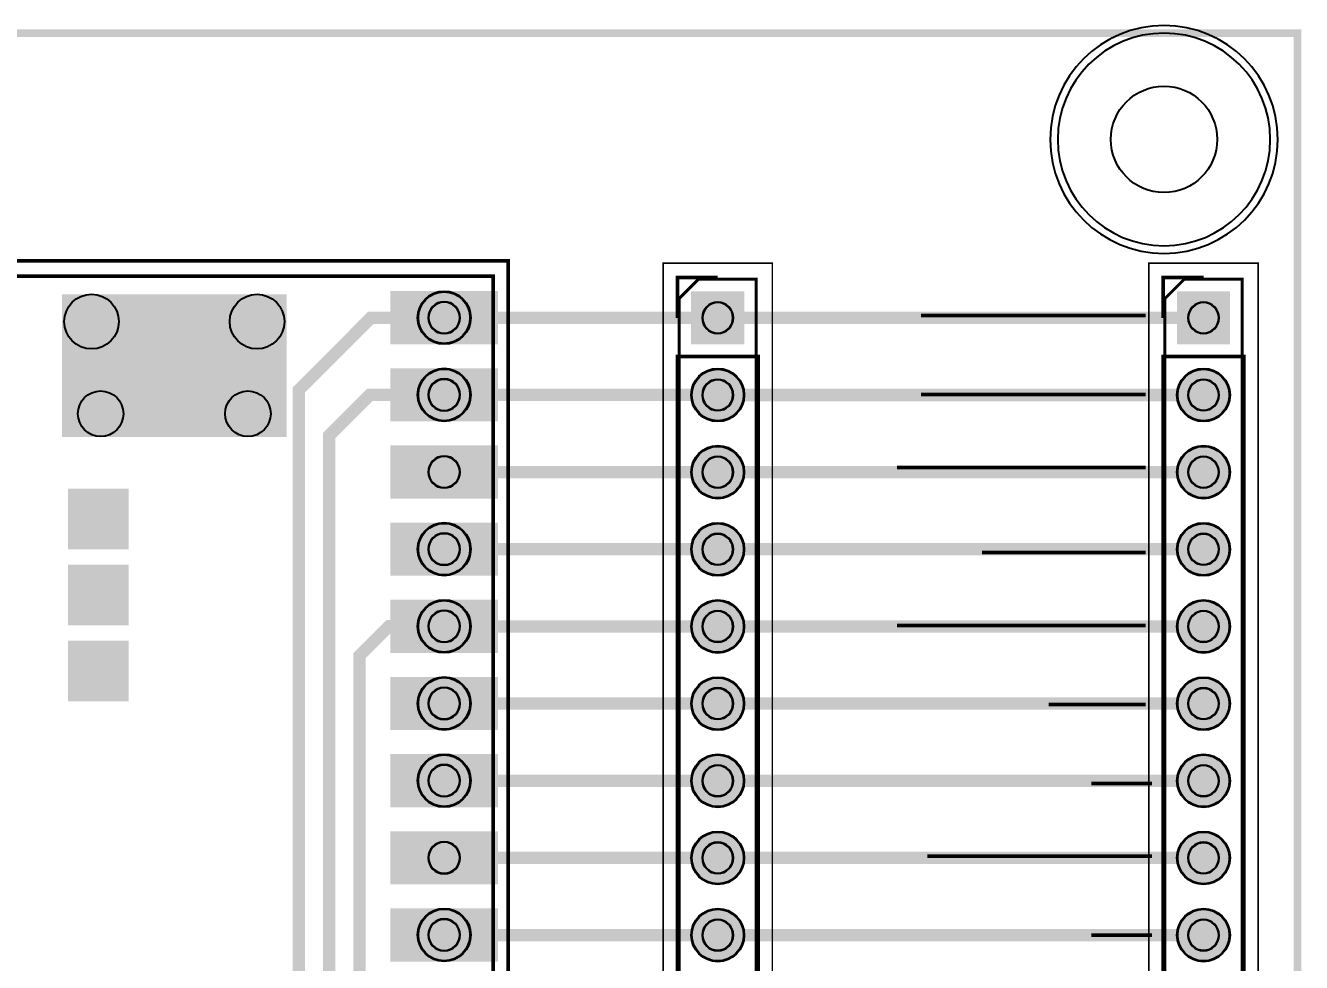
# Model space of a CAD drawing. Extents: x 2068 to 5046, y -5016 to -2057.
# Drawn here: x 3366 to 5021, y -3271 to -2057 of the extents above; entities that cross this region are included whole.
import ezdxf

# ---------------------------------------------------------------- set-up
doc = ezdxf.new("R2010")
doc.units = 9
for name, color, linetype, true_color in [('BoardOutline', 7, 'Continuous', 0xff00ff), ('BottomSolderMaskLayer', 7, 'Continuous', 0xaa00ff), ('Document', 7, 'Continuous', 0xffffff), ('Mechanical', 7, 'Continuous', 0xf022f0), ('Multi-Layer', 7, 'Continuous', 0xc0c0c0), ('TopLayer', 7, 'Continuous', 0xff0000), ('TopPasteMaskLayer', 7, 'Continuous', 0x808080), ('TopSilkLayer', 7, 'Continuous', 0xffff00), ('TopSolderMaskLayer', 7, 'Continuous', 0x800080)]:
    doc.layers.add(name, color=color, linetype=linetype, true_color=true_color)

msp = doc.modelspace()

# ---------------------------------------------------------------- hatches: boundary and pattern name
at = {"layer": 'BottomSolderMaskLayer'}
for points in [[(3874.5849999999996, -2435.8199999999997, 1), (3943.515, -2435.8199999999997, 1)], [(4229.305, -2401.5550000000003), (4298.235000000001, -2401.5550000000003), (4298.235000000001, -2470.4849999999997), (4229.305, -2470.4849999999997)], [(4859.224999999999, -2401.5550000000003), (4928.155000000001, -2401.5550000000003), (4928.155000000001, -2470.4849999999997), (4859.224999999999, -2470.4849999999997)], [(3874.5849999999996, -2535.8199999999997, 1), (3943.515, -2535.8199999999997, 1)], [(4229.305, -2536.02, 1), (4298.235000000001, -2536.02, 1)], [(4859.225, -2536.02, 1), (4928.155000000001, -2536.02, 1)], [(3874.5849999999996, -2601.3549999999996), (3943.5150000000003, -2601.3549999999996), (3943.5150000000003, -2670.285), (3874.5849999999996, -2670.285)], [(4229.305, -2636.0199999999995, 1), (4298.235000000001, -2636.0199999999995, 1)], [(4859.225, -2636.0199999999995, 1), (4928.155000000001, -2636.0199999999995, 1)], [(3874.5849999999996, -2735.8199999999997, 1), (3943.515, -2735.8199999999997, 1)], [(4229.305, -2736.0199999999995, 1), (4298.235000000001, -2736.0199999999995, 1)], [(4859.225, -2736.0199999999995, 1), (4928.155000000001, -2736.0199999999995, 1)], [(3874.5849999999996, -2835.8199999999997, 1), (3943.515, -2835.8199999999997, 1)], [(4229.305, -2836.0199999999995, 1), (4298.235000000001, -2836.0199999999995, 1)], [(4859.225, -2836.0199999999995, 1), (4928.155000000001, -2836.0199999999995, 1)], [(3874.5849999999996, -2935.8199999999997, 1), (3943.515, -2935.8199999999997, 1)], [(4229.305, -2936.0199999999995, 1), (4298.235000000001, -2936.0199999999995, 1)], [(4859.225, -2936.0199999999995, 1), (4928.155000000001, -2936.0199999999995, 1)], [(3874.5849999999996, -3035.8199999999997, 1), (3943.515, -3035.8199999999997, 1)], [(4229.305, -3036.0199999999995, 1), (4298.235000000001, -3036.0199999999995, 1)], [(4859.225, -3036.0199999999995, 1), (4928.155000000001, -3036.0199999999995, 1)], [(3874.5849999999996, -3101.3549999999996), (3943.5150000000003, -3101.3549999999996), (3943.5150000000003, -3170.285), (3874.5849999999996, -3170.285)], [(4229.305, -3136.0199999999995, 1), (4298.235000000001, -3136.0199999999995, 1)], [(4859.225, -3136.0199999999995, 1), (4928.155000000001, -3136.0199999999995, 1)], [(3874.5849999999996, -3235.8199999999997, 1), (3943.515, -3235.8199999999997, 1)], [(4229.305, -3236.0199999999995, 1), (4298.235000000001, -3236.0199999999995, 1)], [(4859.225, -3236.0199999999995, 1), (4928.155000000001, -3236.0199999999995, 1)]]:
    msp.add_hatch(color=256, dxfattribs=at).paths.add_polyline_path(points)
at = {"layer": 'Document'}
for points in [[(3704.72, -2590.55), (3413.38, -2590.55), (3413.38, -2405.5099999999998), (3704.72, -2405.5099999999998)], [(3499.9900000000002, -2736.21), (3421.25, -2736.21), (3421.25, -2657.48), (3499.9900000000002, -2657.48)], [(3499.9900000000002, -2834.64), (3421.25, -2834.64), (3421.25, -2755.8999999999996), (3499.9900000000002, -2755.8999999999996)], [(3499.9900000000002, -2933.06), (3421.25, -2933.06), (3421.25, -2854.33), (3499.9900000000002, -2854.33)]]:
    msp.add_hatch(color=256, dxfattribs=at).paths.add_polyline_path(points)
at = {"layer": 'Multi-Layer'}
for points in [[(3875.5849999999996, -2435.8199999999997, 1), (3942.515, -2435.8199999999997, 1)], [(4230.305, -2402.5550000000003), (4297.235, -2402.5550000000003), (4297.235, -2469.485), (4230.305, -2469.485)], [(4860.224999999999, -2402.5550000000003), (4927.155000000001, -2402.5550000000003), (4927.155000000001, -2469.485), (4860.224999999999, -2469.485)], [(3875.5849999999996, -2535.8199999999997, 1), (3942.515, -2535.8199999999997, 1)], [(4230.305, -2536.02, 1), (4297.235000000001, -2536.02, 1)], [(4860.225, -2536.02, 1), (4927.155000000001, -2536.02, 1)], [(3875.585, -2602.355), (3942.5150000000003, -2602.355), (3942.5150000000003, -2669.285), (3875.585, -2669.285)], [(4230.305, -2636.0199999999995, 1), (4297.235000000001, -2636.0199999999995, 1)], [(4860.225, -2636.0199999999995, 1), (4927.155000000001, -2636.0199999999995, 1)], [(3875.5849999999996, -2735.8199999999997, 1), (3942.515, -2735.8199999999997, 1)], [(4230.305, -2736.0199999999995, 1), (4297.235000000001, -2736.0199999999995, 1)], [(4860.225, -2736.0199999999995, 1), (4927.155000000001, -2736.0199999999995, 1)], [(3875.5849999999996, -2835.8199999999997, 1), (3942.515, -2835.8199999999997, 1)], [(4230.305, -2836.0199999999995, 1), (4297.235000000001, -2836.0199999999995, 1)], [(4860.225, -2836.0199999999995, 1), (4927.155000000001, -2836.0199999999995, 1)], [(3875.5849999999996, -2935.8199999999997, 1), (3942.515, -2935.8199999999997, 1)], [(4230.305, -2936.0199999999995, 1), (4297.235000000001, -2936.0199999999995, 1)], [(4860.225, -2936.0199999999995, 1), (4927.155000000001, -2936.0199999999995, 1)], [(3875.5849999999996, -3035.8199999999997, 1), (3942.515, -3035.8199999999997, 1)], [(4230.305, -3036.0199999999995, 1), (4297.235000000001, -3036.0199999999995, 1)], [(4860.225, -3036.0199999999995, 1), (4927.155000000001, -3036.0199999999995, 1)], [(3875.585, -3102.355), (3942.5150000000003, -3102.355), (3942.5150000000003, -3169.285), (3875.585, -3169.285)], [(4230.305, -3136.0199999999995, 1), (4297.235000000001, -3136.0199999999995, 1)], [(4860.225, -3136.0199999999995, 1), (4927.155000000001, -3136.0199999999995, 1)], [(3875.5849999999996, -3235.8199999999997, 1), (3942.515, -3235.8199999999997, 1)], [(4230.305, -3236.0199999999995, 1), (4297.235000000001, -3236.0199999999995, 1)], [(4860.225, -3236.0199999999995, 1), (4927.155000000001, -3236.0199999999995, 1)]]:
    msp.add_hatch(color=256, dxfattribs=at).paths.add_polyline_path(points)
at = {"layer": 'TopLayer'}
for points in [[(3840.1549999999997, -2402.355), (3977.945, -2402.355), (3977.945, -2469.2850000000003), (3840.1549999999997, -2469.2850000000003)], [(3840.1549999999997, -2502.355), (3977.945, -2502.355), (3977.945, -2569.285), (3840.1549999999997, -2569.285)], [(3840.1549999999997, -2602.355), (3977.945, -2602.355), (3977.945, -2669.285), (3840.1549999999997, -2669.285)], [(3840.1549999999997, -2702.355), (3977.945, -2702.355), (3977.945, -2769.285), (3840.1549999999997, -2769.285)], [(3840.1549999999997, -2802.355), (3977.945, -2802.355), (3977.945, -2869.285), (3840.1549999999997, -2869.285)], [(3840.1549999999997, -2902.355), (3977.945, -2902.355), (3977.945, -2969.285), (3840.1549999999997, -2969.285)], [(3840.1549999999997, -3002.355), (3977.945, -3002.355), (3977.945, -3069.285), (3840.1549999999997, -3069.285)], [(3840.1549999999997, -3102.355), (3977.945, -3102.355), (3977.945, -3169.285), (3840.1549999999997, -3169.285)], [(3840.1549999999997, -3202.355), (3977.945, -3202.355), (3977.945, -3269.285), (3840.1549999999997, -3269.285)]]:
    msp.add_hatch(color=256, dxfattribs=at).paths.add_polyline_path(points)
at = {"layer": 'TopPasteMaskLayer'}
for points in [[(3840.1549999999997, -2402.355), (3977.945, -2402.355), (3977.945, -2469.2850000000003), (3840.1549999999997, -2469.2850000000003)], [(3840.1549999999997, -2502.355), (3977.945, -2502.355), (3977.945, -2569.285), (3840.1549999999997, -2569.285)], [(3840.1549999999997, -2602.355), (3977.945, -2602.355), (3977.945, -2669.285), (3840.1549999999997, -2669.285)], [(3840.1549999999997, -2702.355), (3977.945, -2702.355), (3977.945, -2769.285), (3840.1549999999997, -2769.285)], [(3840.1549999999997, -2802.355), (3977.945, -2802.355), (3977.945, -2869.285), (3840.1549999999997, -2869.285)], [(3840.1549999999997, -2902.355), (3977.945, -2902.355), (3977.945, -2969.285), (3840.1549999999997, -2969.285)], [(3840.1549999999997, -3002.355), (3977.945, -3002.355), (3977.945, -3069.285), (3840.1549999999997, -3069.285)], [(3840.1549999999997, -3102.355), (3977.945, -3102.355), (3977.945, -3169.285), (3840.1549999999997, -3169.285)], [(3840.1549999999997, -3202.355), (3977.945, -3202.355), (3977.945, -3269.285), (3840.1549999999997, -3269.285)]]:
    msp.add_hatch(color=256, dxfattribs=at).paths.add_polyline_path(points)
at = {"layer": 'TopSolderMaskLayer'}
for points in [[(3839.1549999999997, -2401.355), (3978.9450000000006, -2401.355), (3978.9450000000006, -2470.285), (3839.1549999999997, -2470.285)], [(3874.5849999999996, -2435.8199999999997, 1), (3943.515, -2435.8199999999997, 1)], [(4229.305, -2401.5550000000003), (4298.235000000001, -2401.5550000000003), (4298.235000000001, -2470.4849999999997), (4229.305, -2470.4849999999997)], [(4859.224999999999, -2401.5550000000003), (4928.155000000001, -2401.5550000000003), (4928.155000000001, -2470.4849999999997), (4859.224999999999, -2470.4849999999997)], [(3839.1549999999997, -2501.355), (3978.9450000000006, -2501.355), (3978.9450000000006, -2570.285), (3839.1549999999997, -2570.285)], [(3874.5849999999996, -2535.8199999999997, 1), (3943.515, -2535.8199999999997, 1)], [(4229.305, -2536.02, 1), (4298.235000000001, -2536.02, 1)], [(4859.225, -2536.02, 1), (4928.155000000001, -2536.02, 1)], [(3839.1549999999997, -2601.3549999999996), (3978.9450000000006, -2601.3549999999996), (3978.9450000000006, -2670.285), (3839.1549999999997, -2670.285)], [(3874.5849999999996, -2601.3549999999996), (3943.5150000000003, -2601.3549999999996), (3943.5150000000003, -2670.285), (3874.5849999999996, -2670.285)], [(4229.305, -2636.0199999999995, 1), (4298.235000000001, -2636.0199999999995, 1)], [(4859.225, -2636.0199999999995, 1), (4928.155000000001, -2636.0199999999995, 1)], [(3839.1549999999997, -2701.3549999999996), (3978.9450000000006, -2701.3549999999996), (3978.9450000000006, -2770.285), (3839.1549999999997, -2770.285)], [(3874.5849999999996, -2735.8199999999997, 1), (3943.515, -2735.8199999999997, 1)], [(4229.305, -2736.0199999999995, 1), (4298.235000000001, -2736.0199999999995, 1)], [(4859.225, -2736.0199999999995, 1), (4928.155000000001, -2736.0199999999995, 1)], [(3839.1549999999997, -2801.3549999999996), (3978.9450000000006, -2801.3549999999996), (3978.9450000000006, -2870.285), (3839.1549999999997, -2870.285)], [(3874.5849999999996, -2835.8199999999997, 1), (3943.515, -2835.8199999999997, 1)], [(4229.305, -2836.0199999999995, 1), (4298.235000000001, -2836.0199999999995, 1)], [(4859.225, -2836.0199999999995, 1), (4928.155000000001, -2836.0199999999995, 1)], [(3839.1549999999997, -2901.3549999999996), (3978.9450000000006, -2901.3549999999996), (3978.9450000000006, -2970.285), (3839.1549999999997, -2970.285)], [(3874.5849999999996, -2935.8199999999997, 1), (3943.515, -2935.8199999999997, 1)], [(4229.305, -2936.0199999999995, 1), (4298.235000000001, -2936.0199999999995, 1)], [(4859.225, -2936.0199999999995, 1), (4928.155000000001, -2936.0199999999995, 1)], [(3839.1549999999997, -3001.3549999999996), (3978.9450000000006, -3001.3549999999996), (3978.9450000000006, -3070.285), (3839.1549999999997, -3070.285)], [(3874.5849999999996, -3035.8199999999997, 1), (3943.515, -3035.8199999999997, 1)], [(4229.305, -3036.0199999999995, 1), (4298.235000000001, -3036.0199999999995, 1)], [(4859.225, -3036.0199999999995, 1), (4928.155000000001, -3036.0199999999995, 1)], [(3839.1549999999997, -3101.3549999999996), (3978.9450000000006, -3101.3549999999996), (3978.9450000000006, -3170.285), (3839.1549999999997, -3170.285)], [(3874.5849999999996, -3101.3549999999996), (3943.5150000000003, -3101.3549999999996), (3943.5150000000003, -3170.285), (3874.5849999999996, -3170.285)], [(4229.305, -3136.0199999999995, 1), (4298.235000000001, -3136.0199999999995, 1)], [(4859.225, -3136.0199999999995, 1), (4928.155000000001, -3136.0199999999995, 1)], [(3839.1549999999997, -3201.3549999999996), (3978.9450000000006, -3201.3549999999996), (3978.9450000000006, -3270.285), (3839.1549999999997, -3270.285)], [(3874.5849999999996, -3235.8199999999997, 1), (3943.515, -3235.8199999999997, 1)], [(4229.305, -3236.0199999999995, 1), (4298.235000000001, -3236.0199999999995, 1)], [(4859.225, -3236.0199999999995, 1), (4928.155000000001, -3236.0199999999995, 1)]]:
    msp.add_hatch(color=256, dxfattribs=at).paths.add_polyline_path(points)

# ---------------------------------------------------------------- linework, layer by layer
at = {"layer": 'BoardOutline', "const_width": 10}
msp.add_lwpolyline([(5015.74, -2066.92), (5015.74, -4960.62), (2106.29, -4960.62), (2106.29, -2066.92), (5015.74, -2066.92)], close=True, dxfattribs=at)
at = {"layer": 'BottomSolderMaskLayer'}
for points in [[(3909.152988196624, -2415.1399701180335), (3908.947011803376, -2415.1399701180335)], [(4263.775149409831, -2415.751922904527), (4263.764850590169, -2415.751922904527)], [(4893.695149409831, -2415.751922904527), (4893.684850590169, -2415.751922904527)], [(3909.152988196624, -2456.500029881966), (3908.947011803376, -2456.500029881966)], [(4263.775149409831, -2456.288077095473), (4263.764850590169, -2456.288077095473)], [(4893.695149409831, -2456.288077095473), (4893.684850590169, -2456.288077095473)], [(3909.152988196624, -2515.1399701180335), (3908.947011803376, -2515.1399701180335)], [(4263.775149409831, -2515.751922904527), (4263.764850590169, -2515.751922904527)], [(4893.695149409831, -2515.751922904527), (4893.684850590169, -2515.751922904527)], [(3909.152988196624, -2556.500029881966), (3908.947011803376, -2556.500029881966)], [(4263.775149409831, -2556.288077095473), (4263.764850590169, -2556.288077095473)], [(4893.695149409831, -2556.288077095473), (4893.684850590169, -2556.288077095473)], [(3909.152988196624, -2615.1399701180335), (3908.947011803376, -2615.1399701180335)], [(4263.775149409831, -2615.7519229045265), (4263.764850590169, -2615.7519229045265)], [(4893.695149409831, -2615.7519229045265), (4893.684850590169, -2615.7519229045265)], [(3909.152988196624, -2656.500029881966), (3908.947011803376, -2656.500029881966)], [(4263.775149409831, -2656.2880770954725), (4263.764850590169, -2656.2880770954725)], [(4893.695149409831, -2656.2880770954725), (4893.684850590169, -2656.2880770954725)], [(3909.152988196624, -2715.1399701180335), (3908.947011803376, -2715.1399701180335)], [(4263.775149409831, -2715.7519229045265), (4263.764850590169, -2715.7519229045265)], [(4893.695149409831, -2715.7519229045265), (4893.684850590169, -2715.7519229045265)], [(3909.152988196624, -2756.500029881966), (3908.947011803376, -2756.500029881966)], [(4263.775149409831, -2756.2880770954725), (4263.764850590169, -2756.2880770954725)], [(4893.695149409831, -2756.2880770954725), (4893.684850590169, -2756.2880770954725)], [(3909.152988196624, -2815.1399701180335), (3908.947011803376, -2815.1399701180335)], [(4263.775149409831, -2815.7519229045265), (4263.764850590169, -2815.7519229045265)], [(4893.695149409831, -2815.7519229045265), (4893.684850590169, -2815.7519229045265)], [(3909.152988196624, -2856.500029881966), (3908.947011803376, -2856.500029881966)], [(4263.775149409831, -2856.2880770954725), (4263.764850590169, -2856.2880770954725)], [(4893.695149409831, -2856.2880770954725), (4893.684850590169, -2856.2880770954725)], [(3909.152988196624, -2915.1399701180335), (3908.947011803376, -2915.1399701180335)], [(4263.775149409831, -2915.7519229045265), (4263.764850590169, -2915.7519229045265)], [(4893.695149409831, -2915.7519229045265), (4893.684850590169, -2915.7519229045265)], [(3909.152988196624, -2956.500029881966), (3908.947011803376, -2956.500029881966)], [(4263.775149409831, -2956.2880770954725), (4263.764850590169, -2956.2880770954725)], [(4893.695149409831, -2956.2880770954725), (4893.684850590169, -2956.2880770954725)], [(3909.152988196624, -3015.1399701180335), (3908.947011803376, -3015.1399701180335)], [(4263.775149409831, -3015.7519229045265), (4263.764850590169, -3015.7519229045265)], [(4893.695149409831, -3015.7519229045265), (4893.684850590169, -3015.7519229045265)], [(3909.152988196624, -3056.500029881966), (3908.947011803376, -3056.500029881966)], [(4263.775149409831, -3056.2880770954725), (4263.764850590169, -3056.2880770954725)], [(4893.695149409831, -3056.2880770954725), (4893.684850590169, -3056.2880770954725)], [(3909.152988196624, -3115.1399701180335), (3908.947011803376, -3115.1399701180335)], [(4263.775149409831, -3115.7519229045265), (4263.764850590169, -3115.7519229045265)], [(4893.695149409831, -3115.7519229045265), (4893.684850590169, -3115.7519229045265)], [(3909.152988196624, -3156.500029881966), (3908.947011803376, -3156.500029881966)], [(4263.775149409831, -3156.2880770954725), (4263.764850590169, -3156.2880770954725)], [(4893.695149409831, -3156.2880770954725), (4893.684850590169, -3156.2880770954725)], [(3909.152988196624, -3215.1399701180335), (3908.947011803376, -3215.1399701180335)], [(4263.775149409831, -3215.7519229045265), (4263.764850590169, -3215.7519229045265)], [(4893.695149409831, -3215.7519229045265), (4893.684850590169, -3215.7519229045265)], [(3909.152988196624, -3256.500029881966), (3908.947011803376, -3256.500029881966)], [(4263.775149409831, -3256.2880770954725), (4263.764850590169, -3256.2880770954725)], [(4893.695149409831, -3256.2880770954725), (4893.684850590169, -3256.2880770954725)]]:
    msp.add_lwpolyline(points, close=True, dxfattribs=at)
for centre in [(3909.0499999999997, -2435.8199999999997), (3909.0499999999997, -2535.8199999999997), (4263.77, -2536.02), (4893.6900000000005, -2536.02), (4263.77, -2636.0199999999995), (4893.6900000000005, -2636.0199999999995), (3909.0499999999997, -2735.8199999999997), (4263.77, -2736.0199999999995), (4893.6900000000005, -2736.0199999999995), (3909.0499999999997, -2835.8199999999997), (4263.77, -2836.0199999999995), (4893.6900000000005, -2836.0199999999995), (3909.0499999999997, -2935.8199999999997), (4263.77, -2936.0199999999995), (4893.6900000000005, -2936.0199999999995), (3909.0499999999997, -3035.8199999999997), (4263.77, -3036.0199999999995), (4893.6900000000005, -3036.0199999999995), (4263.77, -3136.0199999999995), (4893.6900000000005, -3136.0199999999995), (3909.0499999999997, -3235.8199999999997), (4263.77, -3236.0199999999995), (4893.6900000000005, -3236.0199999999995)]:
    msp.add_circle(centre, 34.464999999999996, dxfattribs=at)
for centre, radius, start, end in [((3908.947011803376, -2435.8199999999997), 20.680029881966234, 90, 270), ((3909.152988196624, -2435.8199999999997), 20.680029881966234, 270, 90), ((4263.764850590169, -2436.02), 20.268077095472883, 90, 270), ((4263.775149409831, -2436.02), 20.268077095472883, 270, 90), ((4893.684850590169, -2436.02), 20.268077095472883, 90, 270), ((4893.695149409831, -2436.02), 20.268077095472883, 270, 90), ((3908.947011803376, -2535.8199999999997), 20.680029881966234, 90, 270), ((3909.152988196624, -2535.8199999999997), 20.680029881966234, 270, 90), ((4263.764850590169, -2536.02), 20.268077095472883, 90, 270), ((4263.775149409831, -2536.02), 20.268077095472883, 270, 90), ((4893.684850590169, -2536.02), 20.268077095472883, 90, 270), ((4893.695149409831, -2536.02), 20.268077095472883, 270, 90), ((3908.947011803376, -2635.8199999999997), 20.680029881966234, 90, 270), ((3909.152988196624, -2635.8199999999997), 20.680029881966234, 270, 90), ((4263.764850590169, -2636.0199999999995), 20.268077095472883, 90, 270), ((4263.775149409831, -2636.0199999999995), 20.268077095472883, 270, 90), ((4893.684850590169, -2636.0199999999995), 20.268077095472883, 90, 270), ((4893.695149409831, -2636.0199999999995), 20.268077095472883, 270, 90), ((3908.947011803376, -2735.8199999999997), 20.680029881966234, 90, 270), ((3909.152988196624, -2735.8199999999997), 20.680029881966234, 270, 90), ((4263.764850590169, -2736.0199999999995), 20.268077095472883, 90, 270), ((4263.775149409831, -2736.0199999999995), 20.268077095472883, 270, 90), ((4893.684850590169, -2736.0199999999995), 20.268077095472883, 90, 270), ((4893.695149409831, -2736.0199999999995), 20.268077095472883, 270, 90), ((3908.947011803376, -2835.8199999999997), 20.680029881966234, 90, 270), ((3909.152988196624, -2835.8199999999997), 20.680029881966234, 270, 90), ((4263.764850590169, -2836.0199999999995), 20.268077095472883, 90, 270), ((4263.775149409831, -2836.0199999999995), 20.268077095472883, 270, 90), ((4893.684850590169, -2836.0199999999995), 20.268077095472883, 90, 270), ((4893.695149409831, -2836.0199999999995), 20.268077095472883, 270, 90), ((3908.947011803376, -2935.8199999999997), 20.680029881966234, 90, 270), ((3909.152988196624, -2935.8199999999997), 20.680029881966234, 270, 90), ((4263.764850590169, -2936.0199999999995), 20.268077095472883, 90, 270), ((4263.775149409831, -2936.0199999999995), 20.268077095472883, 270, 90), ((4893.684850590169, -2936.0199999999995), 20.268077095472883, 90, 270), ((4893.695149409831, -2936.0199999999995), 20.268077095472883, 270, 90), ((3908.947011803376, -3035.8199999999997), 20.680029881966234, 90, 270), ((3909.152988196624, -3035.8199999999997), 20.680029881966234, 270, 90), ((4263.764850590169, -3036.0199999999995), 20.268077095472883, 90, 270), ((4263.775149409831, -3036.0199999999995), 20.268077095472883, 270, 90), ((4893.684850590169, -3036.0199999999995), 20.268077095472883, 90, 270), ((4893.695149409831, -3036.0199999999995), 20.268077095472883, 270, 90), ((3908.947011803376, -3135.8199999999997), 20.680029881966234, 90, 270), ((3909.152988196624, -3135.8199999999997), 20.680029881966234, 270, 90), ((4263.764850590169, -3136.0199999999995), 20.268077095472883, 90, 270), ((4263.775149409831, -3136.0199999999995), 20.268077095472883, 270, 90), ((4893.684850590169, -3136.0199999999995), 20.268077095472883, 90, 270), ((4893.695149409831, -3136.0199999999995), 20.268077095472883, 270, 90), ((3908.947011803376, -3235.8199999999997), 20.680029881966234, 90, 270), ((3909.152988196624, -3235.8199999999997), 20.680029881966234, 270, 90), ((4263.764850590169, -3236.0199999999995), 20.268077095472883, 90, 270), ((4263.775149409831, -3236.0199999999995), 20.268077095472883, 270, 90), ((4893.684850590169, -3236.0199999999995), 20.268077095472883, 90, 270), ((4893.695149409831, -3236.0199999999995), 20.268077095472883, 270, 90)]:
    msp.add_arc(centre, radius, start, end, dxfattribs=at)
at = {"layer": 'Document'}
for points, const_width in [([(3972.43, -2381.88), (3972.43, -4389.75), (3145.66, -4389.75), (3145.66, -2381.88), (3972.43, -2381.88)], 4.72), ([(4238.77, -2386.02), (4313.77, -2386.02), (4313.77, -4386.01), (4213.77, -4386.01), (4213.77, -2411.02), (4238.77, -2386.02)], 3.9400000000000004), ([(4943.6900000000005, -2386.02), (4943.6900000000005, -4386.01), (4843.6900000000005, -4386.01), (4843.6900000000005, -2411.02), (4868.6900000000005, -2386.02), (4943.6900000000005, -2386.02)], 3.9400000000000004)]:
    msp.add_lwpolyline(points, close=True, dxfattribs=dict(at, const_width=const_width))
msp.add_arc((4842.510017780682, -2204.79), 137.79, 0.029107371641727015, 359.97089262835846, dxfattribs=at)
at = {"layer": 'Mechanical'}
for points, const_width in [([(3992.12, -2362.2), (3992.12, -4409.4400000000005), (3125.98, -4409.4400000000005), (3125.98, -2362.2), (3992.12, -2362.2)], 4.72), ([(4192.91, -2365.1499999999996), (4192.91, -4406.49), (4334.64, -4406.49), (4334.64, -2365.1499999999996), (4192.91, -2365.1499999999996)], 1.9700000000000002), ([(4822.82, -4406.49), (4964.56, -4406.49), (4964.56, -2365.1499999999996), (4822.82, -2365.1499999999996), (4822.82, -4406.49)], 1.9700000000000002)]:
    msp.add_lwpolyline(points, close=True, dxfattribs=dict(at, const_width=const_width))
msp.add_arc((4842.510019049716, -2204.795), 147.64, 0.02910582259194476, 359.9708941773961, dxfattribs=at)
at = {"layer": 'Multi-Layer'}
for points in [[(3909.15, -2415.74), (3908.95, -2415.74)], [(4263.775, -2416.34), (4263.765, -2416.34)], [(4893.695, -2416.34), (4893.6849999999995, -2416.34)], [(3909.15, -2455.8999999999996), (3908.95, -2455.8999999999996)], [(4263.775, -2455.7), (4263.765, -2455.7)], [(4893.695, -2455.7), (4893.6849999999995, -2455.7)], [(3909.15, -2515.74), (3908.95, -2515.74)], [(4263.775, -2516.34), (4263.765, -2516.34)], [(4893.695, -2516.34), (4893.6849999999995, -2516.34)], [(3909.15, -2555.8999999999996), (3908.95, -2555.8999999999996)], [(4263.775, -2555.7), (4263.765, -2555.7)], [(4893.695, -2555.7), (4893.6849999999995, -2555.7)], [(3909.15, -2615.74), (3908.95, -2615.74)], [(4263.775, -2616.3399999999997), (4263.765, -2616.3399999999997)], [(4893.695, -2616.3399999999997), (4893.6849999999995, -2616.3399999999997)], [(3909.15, -2655.8999999999996), (3908.95, -2655.8999999999996)], [(4263.775, -2655.6999999999994), (4263.765, -2655.6999999999994)], [(4893.695, -2655.6999999999994), (4893.6849999999995, -2655.6999999999994)], [(3909.15, -2715.74), (3908.95, -2715.74)], [(4263.775, -2716.3399999999997), (4263.765, -2716.3399999999997)], [(4893.695, -2716.3399999999997), (4893.6849999999995, -2716.3399999999997)], [(3909.15, -2755.8999999999996), (3908.95, -2755.8999999999996)], [(4263.775, -2755.6999999999994), (4263.765, -2755.6999999999994)], [(4893.695, -2755.6999999999994), (4893.6849999999995, -2755.6999999999994)], [(3909.15, -2815.74), (3908.95, -2815.74)], [(4263.775, -2816.3399999999997), (4263.765, -2816.3399999999997)], [(4893.695, -2816.3399999999997), (4893.6849999999995, -2816.3399999999997)], [(3909.15, -2855.8999999999996), (3908.95, -2855.8999999999996)], [(4263.775, -2855.6999999999994), (4263.765, -2855.6999999999994)], [(4893.695, -2855.6999999999994), (4893.6849999999995, -2855.6999999999994)], [(3909.15, -2915.74), (3908.95, -2915.74)], [(4263.775, -2916.3399999999997), (4263.765, -2916.3399999999997)], [(4893.695, -2916.3399999999997), (4893.6849999999995, -2916.3399999999997)], [(3909.15, -2955.8999999999996), (3908.95, -2955.8999999999996)], [(4263.775, -2955.6999999999994), (4263.765, -2955.6999999999994)], [(4893.695, -2955.6999999999994), (4893.6849999999995, -2955.6999999999994)], [(3909.15, -3015.74), (3908.95, -3015.74)], [(4263.775, -3016.3399999999997), (4263.765, -3016.3399999999997)], [(4893.695, -3016.3399999999997), (4893.6849999999995, -3016.3399999999997)], [(3909.15, -3055.8999999999996), (3908.95, -3055.8999999999996)], [(4263.775, -3055.6999999999994), (4263.765, -3055.6999999999994)], [(4893.695, -3055.6999999999994), (4893.6849999999995, -3055.6999999999994)], [(3909.15, -3115.74), (3908.95, -3115.74)], [(4263.775, -3116.3399999999997), (4263.765, -3116.3399999999997)], [(4893.695, -3116.3399999999997), (4893.6849999999995, -3116.3399999999997)], [(3909.15, -3155.8999999999996), (3908.95, -3155.8999999999996)], [(4263.775, -3155.6999999999994), (4263.765, -3155.6999999999994)], [(4893.695, -3155.6999999999994), (4893.6849999999995, -3155.6999999999994)], [(3909.15, -3215.74), (3908.95, -3215.74)], [(4263.775, -3216.3399999999997), (4263.765, -3216.3399999999997)], [(4893.695, -3216.3399999999997), (4893.6849999999995, -3216.3399999999997)], [(3909.15, -3255.8999999999996), (3908.95, -3255.8999999999996)], [(4263.775, -3255.6999999999994), (4263.765, -3255.6999999999994)], [(4893.695, -3255.6999999999994), (4893.6849999999995, -3255.6999999999994)]]:
    msp.add_lwpolyline(points, close=True, dxfattribs=at)
for centre, radius in [((4842.51, -2204.7200000000003), 68.89999999999999), ((3451.7599999999998, -2440.94), 35.43), ((3666.33, -2440.94), 35.43), ((3909.0499999999997, -2435.8199999999997), 33.464999999999996), ((3909.0499999999997, -2535.8199999999997), 33.464999999999996), ((4263.77, -2536.02), 33.464999999999996), ((4893.6900000000005, -2536.02), 33.464999999999996), ((3463.58, -2560.2300000000005), 29.529999999999998), ((3654.52, -2560.2300000000005), 29.529999999999998), ((4263.77, -2636.0199999999995), 33.464999999999996), ((4893.6900000000005, -2636.0199999999995), 33.464999999999996), ((3909.0499999999997, -2735.8199999999997), 33.464999999999996), ((4263.77, -2736.0199999999995), 33.464999999999996), ((4893.6900000000005, -2736.0199999999995), 33.464999999999996), ((3909.0499999999997, -2835.8199999999997), 33.464999999999996), ((4263.77, -2836.0199999999995), 33.464999999999996), ((4893.6900000000005, -2836.0199999999995), 33.464999999999996), ((3909.0499999999997, -2935.8199999999997), 33.464999999999996), ((4263.77, -2936.0199999999995), 33.464999999999996), ((4893.6900000000005, -2936.0199999999995), 33.464999999999996), ((3909.0499999999997, -3035.8199999999997), 33.464999999999996), ((4263.77, -3036.0199999999995), 33.464999999999996), ((4893.6900000000005, -3036.0199999999995), 33.464999999999996), ((4263.77, -3136.0199999999995), 33.464999999999996), ((4893.6900000000005, -3136.0199999999995), 33.464999999999996), ((3909.0499999999997, -3235.8199999999997), 33.464999999999996), ((4263.77, -3236.0199999999995), 33.464999999999996), ((4893.6900000000005, -3236.0199999999995), 33.464999999999996)]:
    msp.add_circle(centre, radius, dxfattribs=at)
for centre, radius, start, end in [((3908.95, -2435.8199999999997), 20.08, 90, 270), ((3909.15, -2435.8199999999997), 20.08, 270, 90), ((4263.765, -2436.02), 19.68, 90, 270), ((4263.775, -2436.02), 19.68, 270, 90), ((4893.6849999999995, -2436.02), 19.68, 90, 270), ((4893.695, -2436.02), 19.68, 270, 90), ((3908.95, -2535.8199999999997), 20.08, 90, 270), ((3909.15, -2535.8199999999997), 20.08, 270, 90), ((4263.765, -2536.02), 19.68, 90, 270), ((4263.775, -2536.02), 19.68, 270, 90), ((4893.6849999999995, -2536.02), 19.68, 90, 270), ((4893.695, -2536.02), 19.68, 270, 90), ((3908.95, -2635.8199999999997), 20.08, 90, 270), ((3909.15, -2635.8199999999997), 20.08, 270, 90), ((4263.765, -2636.0199999999995), 19.68, 90, 270), ((4263.775, -2636.0199999999995), 19.68, 270, 90), ((4893.6849999999995, -2636.0199999999995), 19.68, 90, 270), ((4893.695, -2636.0199999999995), 19.68, 270, 90), ((3908.95, -2735.8199999999997), 20.08, 90, 270), ((3909.15, -2735.8199999999997), 20.08, 270, 90), ((4263.765, -2736.0199999999995), 19.68, 90, 270), ((4263.775, -2736.0199999999995), 19.68, 270, 90), ((4893.6849999999995, -2736.0199999999995), 19.68, 90, 270), ((4893.695, -2736.0199999999995), 19.68, 270, 90), ((3908.95, -2835.8199999999997), 20.08, 90, 270), ((3909.15, -2835.8199999999997), 20.08, 270, 90), ((4263.765, -2836.0199999999995), 19.68, 90, 270), ((4263.775, -2836.0199999999995), 19.68, 270, 90), ((4893.6849999999995, -2836.0199999999995), 19.68, 90, 270), ((4893.695, -2836.0199999999995), 19.68, 270, 90), ((3908.95, -2935.8199999999997), 20.08, 90, 270), ((3909.15, -2935.8199999999997), 20.08, 270, 90), ((4263.765, -2936.0199999999995), 19.68, 90, 270), ((4263.775, -2936.0199999999995), 19.68, 270, 90), ((4893.6849999999995, -2936.0199999999995), 19.68, 90, 270), ((4893.695, -2936.0199999999995), 19.68, 270, 90), ((3908.95, -3035.8199999999997), 20.08, 90, 270), ((3909.15, -3035.8199999999997), 20.08, 270, 90), ((4263.765, -3036.0199999999995), 19.68, 90, 270), ((4263.775, -3036.0199999999995), 19.68, 270, 90), ((4893.6849999999995, -3036.0199999999995), 19.68, 90, 270), ((4893.695, -3036.0199999999995), 19.68, 270, 90), ((3908.95, -3135.8199999999997), 20.08, 90, 270), ((3909.15, -3135.8199999999997), 20.08, 270, 90), ((4263.765, -3136.0199999999995), 19.68, 90, 270), ((4263.775, -3136.0199999999995), 19.68, 270, 90), ((4893.6849999999995, -3136.0199999999995), 19.68, 90, 270), ((4893.695, -3136.0199999999995), 19.68, 270, 90), ((3908.95, -3235.8199999999997), 20.08, 90, 270), ((3909.15, -3235.8199999999997), 20.08, 270, 90), ((4263.765, -3236.0199999999995), 19.68, 90, 270), ((4263.775, -3236.0199999999995), 19.68, 270, 90), ((4893.6849999999995, -3236.0199999999995), 19.68, 90, 270), ((4893.695, -3236.0199999999995), 19.68, 270, 90)]:
    msp.add_arc(centre, radius, start, end, dxfattribs=at)
at = {"layer": 'TopLayer', "const_width": 16}
for points in [[(3720.46, -3877.9399999999996), (3720.46, -2529.52), (3814.1699999999996, -2435.8199999999997), (3909.0499999999997, -2435.8199999999997), (4263.570000000001, -2435.8199999999997), (4263.77, -2436.02), (4893.6900000000005, -2436.02)], [(4893.6900000000005, -2536.02), (4263.77, -2536.02), (4263.570000000001, -2535.8199999999997), (3909.0499999999997, -2535.8199999999997), (3812.59, -2535.8199999999997), (3759.83, -2588.58), (3759.83, -3966.53), (3759.83, -4370.07), (3838.57, -4448.8099999999995), (4035.4199999999996, -4448.8099999999995), (4072.43, -4485.82), (4072.43, -4685.03)], [(4893.6900000000005, -2636.0199999999995), (4263.77, -2636.0199999999995), (3909.24, -2636.0199999999995), (3909.0499999999997, -2635.8199999999997)], [(3909.0499999999997, -2735.8199999999997), (4263.570000000001, -2735.8199999999997), (4263.77, -2736.0199999999995), (4893.6900000000005, -2736.0199999999995)], [(3799.21, -3897.6299999999997), (3799.21, -2874.01), (3837.39, -2835.8199999999997), (3909.0499999999997, -2835.8199999999997), (3909.24, -2836.0199999999995), (4263.77, -2836.0199999999995), (4893.6900000000005, -2836.0199999999995)], [(3909.0499999999997, -2935.8199999999997), (4263.570000000001, -2935.8199999999997), (4263.77, -2936.0199999999995), (4893.6900000000005, -2936.0199999999995)], [(4893.6900000000005, -3036.0199999999995), (4263.77, -3036.0199999999995), (3909.24, -3036.0199999999995), (3909.0499999999997, -3035.8199999999997)], [(3909.0499999999997, -3135.8199999999997), (4263.570000000001, -3135.8199999999997), (4263.77, -3136.0199999999995), (4893.6900000000005, -3136.0199999999995)], [(4893.6900000000005, -3236.0199999999995), (4263.77, -3236.0199999999995), (3909.24, -3236.0199999999995), (3909.0499999999997, -3235.8199999999997)]]:
    msp.add_lwpolyline(points, dxfattribs=at)
at = {"layer": 'TopSilkLayer', "const_width": 4.72}
for points in [[(3145.66, -2393.7), (3145.66, -2381.88), (3972.43, -2381.88), (3972.43, -2393.7)], [(4211.41, -2436.02), (4211.41, -2383.6600000000003), (4263.77, -2383.6600000000003)], [(4841.33, -2436.02), (4841.33, -2383.6600000000003), (4893.6900000000005, -2383.6600000000003)], [(4818.89, -2433.0699999999997), (4527.55, -2433.0699999999997)], [(3972.43, -2476.37), (3972.43, -2492.12)], [(4818.89, -2535.4300000000003), (4527.55, -2535.4300000000003)], [(3972.43, -2578.73), (3972.43, -2594.4799999999996)], [(4818.89, -2629.92), (4496.05, -2629.92)], [(3972.43, -2677.16), (3972.43, -2692.91)], [(4818.89, -2740.1499999999996), (4606.29, -2740.1499999999996)], [(3972.43, -2779.52), (3972.43, -2795.27)], [(4818.89, -2834.64), (4496.05, -2834.64)], [(3972.43, -2877.9500000000003), (3972.43, -2893.6900000000005)], [(4818.89, -2937), (4692.900000000001, -2937)], [(3972.43, -2976.37), (3972.43, -2992.12)], [(4826.76, -3039.3599999999997), (4748.02, -3039.3599999999997)], [(3972.43, -3078.73), (3972.43, -3094.4799999999996)], [(4826.76, -3133.85), (4535.42, -3133.85)], [(3972.43, -3177.16), (3972.43, -3192.91)], [(4826.76, -3236.21), (4748.02, -3236.21)]]:
    msp.add_lwpolyline(points, dxfattribs=at)
for points in [[(4316.13, -2486.02), (4211.41, -2486.02), (4211.41, -4388.38), (4316.13, -4388.38), (4316.13, -2486.02)], [(4946.05, -4388.38), (4841.33, -4388.38), (4841.33, -2486.02), (4946.05, -2486.02), (4946.05, -4388.38)]]:
    msp.add_lwpolyline(points, close=True, dxfattribs=at)
at = {"layer": 'TopSolderMaskLayer'}
for points in [[(3909.152988196624, -2415.1399701180335), (3908.947011803376, -2415.1399701180335)], [(4263.775149409831, -2415.751922904527), (4263.764850590169, -2415.751922904527)], [(4893.695149409831, -2415.751922904527), (4893.684850590169, -2415.751922904527)], [(3909.152988196624, -2456.500029881966), (3908.947011803376, -2456.500029881966)], [(4263.775149409831, -2456.288077095473), (4263.764850590169, -2456.288077095473)], [(4893.695149409831, -2456.288077095473), (4893.684850590169, -2456.288077095473)], [(3909.152988196624, -2515.1399701180335), (3908.947011803376, -2515.1399701180335)], [(4263.775149409831, -2515.751922904527), (4263.764850590169, -2515.751922904527)], [(4893.695149409831, -2515.751922904527), (4893.684850590169, -2515.751922904527)], [(3909.152988196624, -2556.500029881966), (3908.947011803376, -2556.500029881966)], [(4263.775149409831, -2556.288077095473), (4263.764850590169, -2556.288077095473)], [(4893.695149409831, -2556.288077095473), (4893.684850590169, -2556.288077095473)], [(3909.152988196624, -2615.1399701180335), (3908.947011803376, -2615.1399701180335)], [(4263.775149409831, -2615.7519229045265), (4263.764850590169, -2615.7519229045265)], [(4893.695149409831, -2615.7519229045265), (4893.684850590169, -2615.7519229045265)], [(3909.152988196624, -2656.500029881966), (3908.947011803376, -2656.500029881966)], [(4263.775149409831, -2656.2880770954725), (4263.764850590169, -2656.2880770954725)], [(4893.695149409831, -2656.2880770954725), (4893.684850590169, -2656.2880770954725)], [(3909.152988196624, -2715.1399701180335), (3908.947011803376, -2715.1399701180335)], [(4263.775149409831, -2715.7519229045265), (4263.764850590169, -2715.7519229045265)], [(4893.695149409831, -2715.7519229045265), (4893.684850590169, -2715.7519229045265)], [(3909.152988196624, -2756.500029881966), (3908.947011803376, -2756.500029881966)], [(4263.775149409831, -2756.2880770954725), (4263.764850590169, -2756.2880770954725)], [(4893.695149409831, -2756.2880770954725), (4893.684850590169, -2756.2880770954725)], [(3909.152988196624, -2815.1399701180335), (3908.947011803376, -2815.1399701180335)], [(4263.775149409831, -2815.7519229045265), (4263.764850590169, -2815.7519229045265)], [(4893.695149409831, -2815.7519229045265), (4893.684850590169, -2815.7519229045265)], [(3909.152988196624, -2856.500029881966), (3908.947011803376, -2856.500029881966)], [(4263.775149409831, -2856.2880770954725), (4263.764850590169, -2856.2880770954725)], [(4893.695149409831, -2856.2880770954725), (4893.684850590169, -2856.2880770954725)], [(3909.152988196624, -2915.1399701180335), (3908.947011803376, -2915.1399701180335)], [(4263.775149409831, -2915.7519229045265), (4263.764850590169, -2915.7519229045265)], [(4893.695149409831, -2915.7519229045265), (4893.684850590169, -2915.7519229045265)], [(3909.152988196624, -2956.500029881966), (3908.947011803376, -2956.500029881966)], [(4263.775149409831, -2956.2880770954725), (4263.764850590169, -2956.2880770954725)], [(4893.695149409831, -2956.2880770954725), (4893.684850590169, -2956.2880770954725)], [(3909.152988196624, -3015.1399701180335), (3908.947011803376, -3015.1399701180335)], [(4263.775149409831, -3015.7519229045265), (4263.764850590169, -3015.7519229045265)], [(4893.695149409831, -3015.7519229045265), (4893.684850590169, -3015.7519229045265)], [(3909.152988196624, -3056.500029881966), (3908.947011803376, -3056.500029881966)], [(4263.775149409831, -3056.2880770954725), (4263.764850590169, -3056.2880770954725)], [(4893.695149409831, -3056.2880770954725), (4893.684850590169, -3056.2880770954725)], [(3909.152988196624, -3115.1399701180335), (3908.947011803376, -3115.1399701180335)], [(4263.775149409831, -3115.7519229045265), (4263.764850590169, -3115.7519229045265)], [(4893.695149409831, -3115.7519229045265), (4893.684850590169, -3115.7519229045265)], [(3909.152988196624, -3156.500029881966), (3908.947011803376, -3156.500029881966)], [(4263.775149409831, -3156.2880770954725), (4263.764850590169, -3156.2880770954725)], [(4893.695149409831, -3156.2880770954725), (4893.684850590169, -3156.2880770954725)], [(3909.152988196624, -3215.1399701180335), (3908.947011803376, -3215.1399701180335)], [(4263.775149409831, -3215.7519229045265), (4263.764850590169, -3215.7519229045265)], [(4893.695149409831, -3215.7519229045265), (4893.684850590169, -3215.7519229045265)], [(3909.152988196624, -3256.500029881966), (3908.947011803376, -3256.500029881966)], [(4263.775149409831, -3256.2880770954725), (4263.764850590169, -3256.2880770954725)], [(4893.695149409831, -3256.2880770954725), (4893.684850590169, -3256.2880770954725)]]:
    msp.add_lwpolyline(points, close=True, dxfattribs=at)
for centre in [(3909.0499999999997, -2435.8199999999997), (3909.0499999999997, -2535.8199999999997), (4263.77, -2536.02), (4893.6900000000005, -2536.02), (4263.77, -2636.0199999999995), (4893.6900000000005, -2636.0199999999995), (3909.0499999999997, -2735.8199999999997), (4263.77, -2736.0199999999995), (4893.6900000000005, -2736.0199999999995), (3909.0499999999997, -2835.8199999999997), (4263.77, -2836.0199999999995), (4893.6900000000005, -2836.0199999999995), (3909.0499999999997, -2935.8199999999997), (4263.77, -2936.0199999999995), (4893.6900000000005, -2936.0199999999995), (3909.0499999999997, -3035.8199999999997), (4263.77, -3036.0199999999995), (4893.6900000000005, -3036.0199999999995), (4263.77, -3136.0199999999995), (4893.6900000000005, -3136.0199999999995), (3909.0499999999997, -3235.8199999999997), (4263.77, -3236.0199999999995), (4893.6900000000005, -3236.0199999999995)]:
    msp.add_circle(centre, 34.464999999999996, dxfattribs=at)
for centre, radius, start, end in [((3908.947011803376, -2435.8199999999997), 20.680029881966234, 90, 270), ((3909.152988196624, -2435.8199999999997), 20.680029881966234, 270, 90), ((4263.764850590169, -2436.02), 20.268077095472883, 90, 270), ((4263.775149409831, -2436.02), 20.268077095472883, 270, 90), ((4893.684850590169, -2436.02), 20.268077095472883, 90, 270), ((4893.695149409831, -2436.02), 20.268077095472883, 270, 90), ((3908.947011803376, -2535.8199999999997), 20.680029881966234, 90, 270), ((3909.152988196624, -2535.8199999999997), 20.680029881966234, 270, 90), ((4263.764850590169, -2536.02), 20.268077095472883, 90, 270), ((4263.775149409831, -2536.02), 20.268077095472883, 270, 90), ((4893.684850590169, -2536.02), 20.268077095472883, 90, 270), ((4893.695149409831, -2536.02), 20.268077095472883, 270, 90), ((3908.947011803376, -2635.8199999999997), 20.680029881966234, 90, 270), ((3909.152988196624, -2635.8199999999997), 20.680029881966234, 270, 90), ((4263.764850590169, -2636.0199999999995), 20.268077095472883, 90, 270), ((4263.775149409831, -2636.0199999999995), 20.268077095472883, 270, 90), ((4893.684850590169, -2636.0199999999995), 20.268077095472883, 90, 270), ((4893.695149409831, -2636.0199999999995), 20.268077095472883, 270, 90), ((3908.947011803376, -2735.8199999999997), 20.680029881966234, 90, 270), ((3909.152988196624, -2735.8199999999997), 20.680029881966234, 270, 90), ((4263.764850590169, -2736.0199999999995), 20.268077095472883, 90, 270), ((4263.775149409831, -2736.0199999999995), 20.268077095472883, 270, 90), ((4893.684850590169, -2736.0199999999995), 20.268077095472883, 90, 270), ((4893.695149409831, -2736.0199999999995), 20.268077095472883, 270, 90), ((3908.947011803376, -2835.8199999999997), 20.680029881966234, 90, 270), ((3909.152988196624, -2835.8199999999997), 20.680029881966234, 270, 90), ((4263.764850590169, -2836.0199999999995), 20.268077095472883, 90, 270), ((4263.775149409831, -2836.0199999999995), 20.268077095472883, 270, 90), ((4893.684850590169, -2836.0199999999995), 20.268077095472883, 90, 270), ((4893.695149409831, -2836.0199999999995), 20.268077095472883, 270, 90), ((3908.947011803376, -2935.8199999999997), 20.680029881966234, 90, 270), ((3909.152988196624, -2935.8199999999997), 20.680029881966234, 270, 90), ((4263.764850590169, -2936.0199999999995), 20.268077095472883, 90, 270), ((4263.775149409831, -2936.0199999999995), 20.268077095472883, 270, 90), ((4893.684850590169, -2936.0199999999995), 20.268077095472883, 90, 270), ((4893.695149409831, -2936.0199999999995), 20.268077095472883, 270, 90), ((3908.947011803376, -3035.8199999999997), 20.680029881966234, 90, 270), ((3909.152988196624, -3035.8199999999997), 20.680029881966234, 270, 90), ((4263.764850590169, -3036.0199999999995), 20.268077095472883, 90, 270), ((4263.775149409831, -3036.0199999999995), 20.268077095472883, 270, 90), ((4893.684850590169, -3036.0199999999995), 20.268077095472883, 90, 270), ((4893.695149409831, -3036.0199999999995), 20.268077095472883, 270, 90), ((3908.947011803376, -3135.8199999999997), 20.680029881966234, 90, 270), ((3909.152988196624, -3135.8199999999997), 20.680029881966234, 270, 90), ((4263.764850590169, -3136.0199999999995), 20.268077095472883, 90, 270), ((4263.775149409831, -3136.0199999999995), 20.268077095472883, 270, 90), ((4893.684850590169, -3136.0199999999995), 20.268077095472883, 90, 270), ((4893.695149409831, -3136.0199999999995), 20.268077095472883, 270, 90), ((3908.947011803376, -3235.8199999999997), 20.680029881966234, 90, 270), ((3909.152988196624, -3235.8199999999997), 20.680029881966234, 270, 90), ((4263.764850590169, -3236.0199999999995), 20.268077095472883, 90, 270), ((4263.775149409831, -3236.0199999999995), 20.268077095472883, 270, 90), ((4893.684850590169, -3236.0199999999995), 20.268077095472883, 90, 270), ((4893.695149409831, -3236.0199999999995), 20.268077095472883, 270, 90)]:
    msp.add_arc(centre, radius, start, end, dxfattribs=at)

doc.saveas('drawing.dxf')
